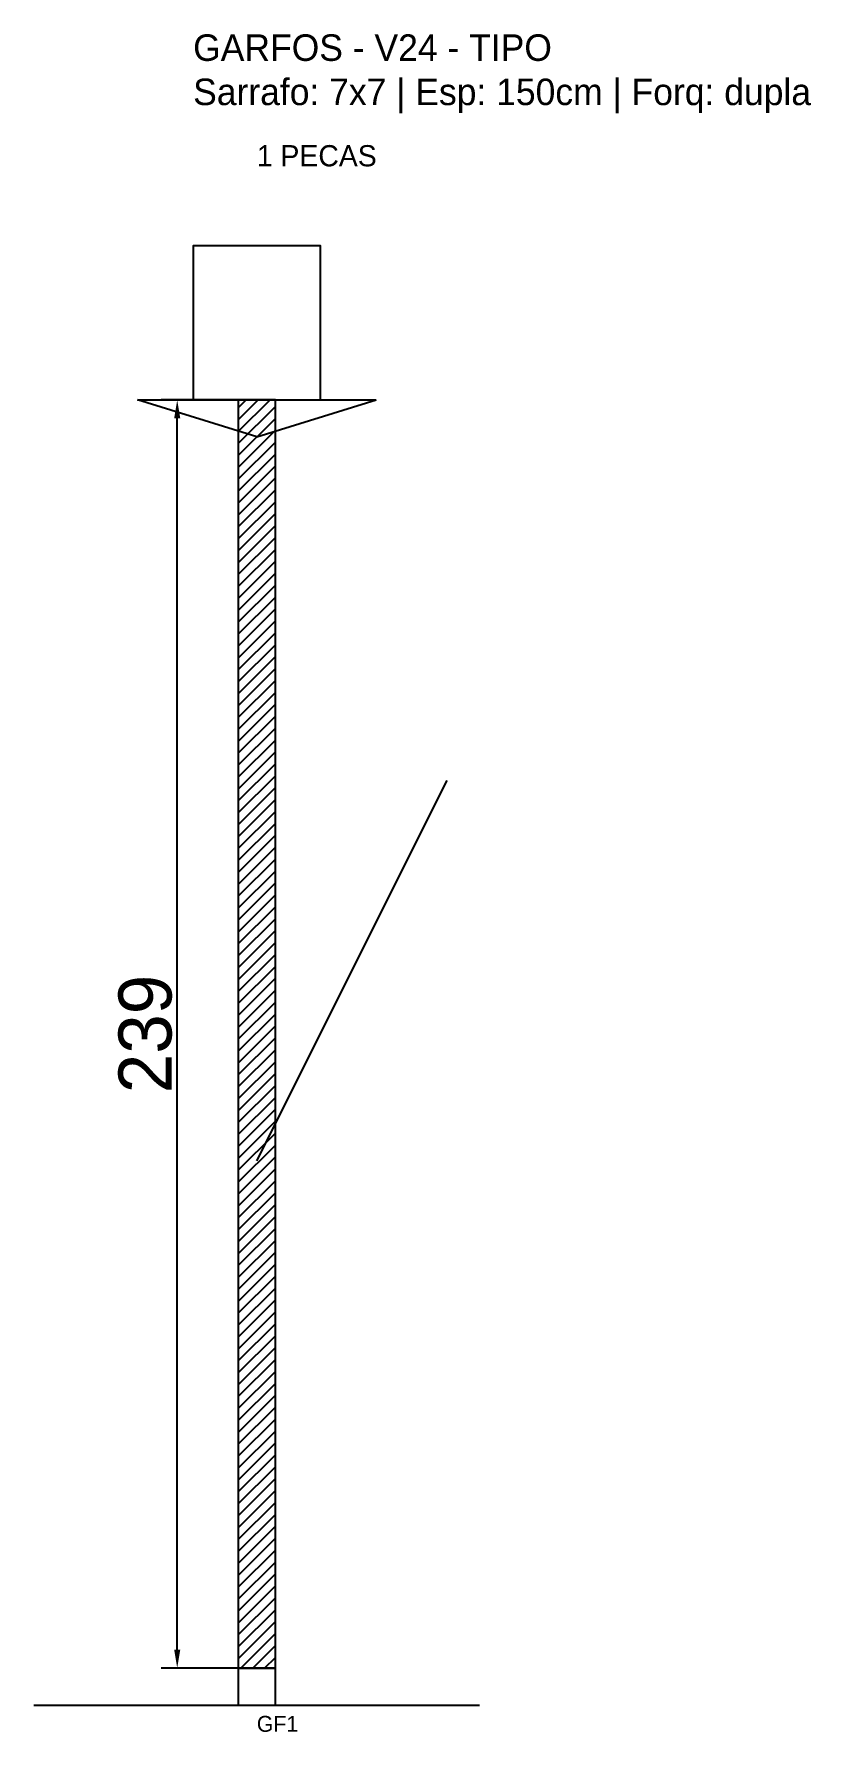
# Model space of a CAD drawing. Header units: metres. Extents: x -30 to 116, y -12 to 308.
import ezdxf

# ---------------------------------------------------------------- set-up
doc = ezdxf.new("R2010")
doc.units = ezdxf.units.M
for name, color, linetype in [('BARRA_ANCORAGEM', 1, 'Continuous'), ('COTA', 241, 'Continuous'), ('GARFOS OK', 3, 'Continuous'), ('NOME DA VIGA', 6, 'Continuous'), ('SARR_7x7', 40, 'Continuous'), ('VIGAS', 3, 'Continuous')]:
    doc.layers.add(name, color=color, linetype=linetype)
doc.dimstyles.new('EZ DXF', dxfattribs={"dimtxt": 10, "dimasz": 3.5, "dimexe": 3, "dimexo": 1.5, "dimgap": 1, "dimtad": 1, "dimdec": 1, "dimdsep": 46, "dimcen": 2.5, "dimazin": 3, "dimtfac": 1, "dimtmove": 0, "dimatfit": 3})

msp = doc.modelspace()

# ---------------------------------------------------------------- hatches: boundary and pattern name
at = {"layer": 'COTA'}
h = msp.add_hatch(dxfattribs=at)
h.set_pattern_fill('ANSI31', scale=0.5)
h.paths.add_polyline_path([(8.5, 0), (15.5, 0), (15.5, 239), (8.5, 239)])

# ---------------------------------------------------------------- linework, layer by layer
at = {"layer": 'BARRA_ANCORAGEM'}
msp.add_line((12, 95.6), (47.85, 167.3), dxfattribs=at)
at = {"layer": 'GARFOS OK'}
for p, q in [((12, 232), (-10.5, 239)), ((-10.5, 239), (34.5, 239)), ((12, 232), (34.5, 239))]:
    msp.add_line(p, q, dxfattribs=at)
at = {"layer": 'GARFOS OK', "linetype": 'CONTINUOUS'}
msp.add_line((-30, -7), (54, -7), dxfattribs=at)
at = {"layer": 'GARFOS OK'}
msp.add_lwpolyline([(8.5, 0), (15.5, 0), (15.5, 239), (8.5, 239), (8.5, 0)], dxfattribs=at)
at = {"layer": 'SARR_7x7'}
msp.add_lwpolyline([(8.5, -7), (15.5, -7), (15.5, 0), (8.5, 0), (8.5, -7)], dxfattribs=at)
at = {"layer": 'VIGAS'}
msp.add_lwpolyline([(0, 239), (24, 239), (24, 268), (0, 268), (0, 239)], dxfattribs=at)

# ---------------------------------------------------------------- texts
at = {"layer": 'NOME DA VIGA'}
for s, height, p in [('1 PECAS', 4, (12, 283)), ('GF1', 3, (12, -12))]:
    msp.add_text(s, height=height, dxfattribs=at).set_placement(p)
at = {"layer": 'NOME DA VIGA', "insert": (0, 293), "char_height": 5, "attachment_point": 7}
msp.add_mtext('GARFOS - V24 - TIPO\\PSarrafo: 7x7 | Esp: 150cm | Forq: dupla', dxfattribs=at)

# ---------------------------------------------------------------- dimensions: what is measured, and where the dimension line sits
at = {"layer": 'COTA'}
msp.add_linear_dim(base=(-3, 0), p1=(12, 0), p2=(12, 239), angle=90, dimstyle='EZ DXF', dxfattribs=at).render()

doc.saveas('drawing.dxf')
